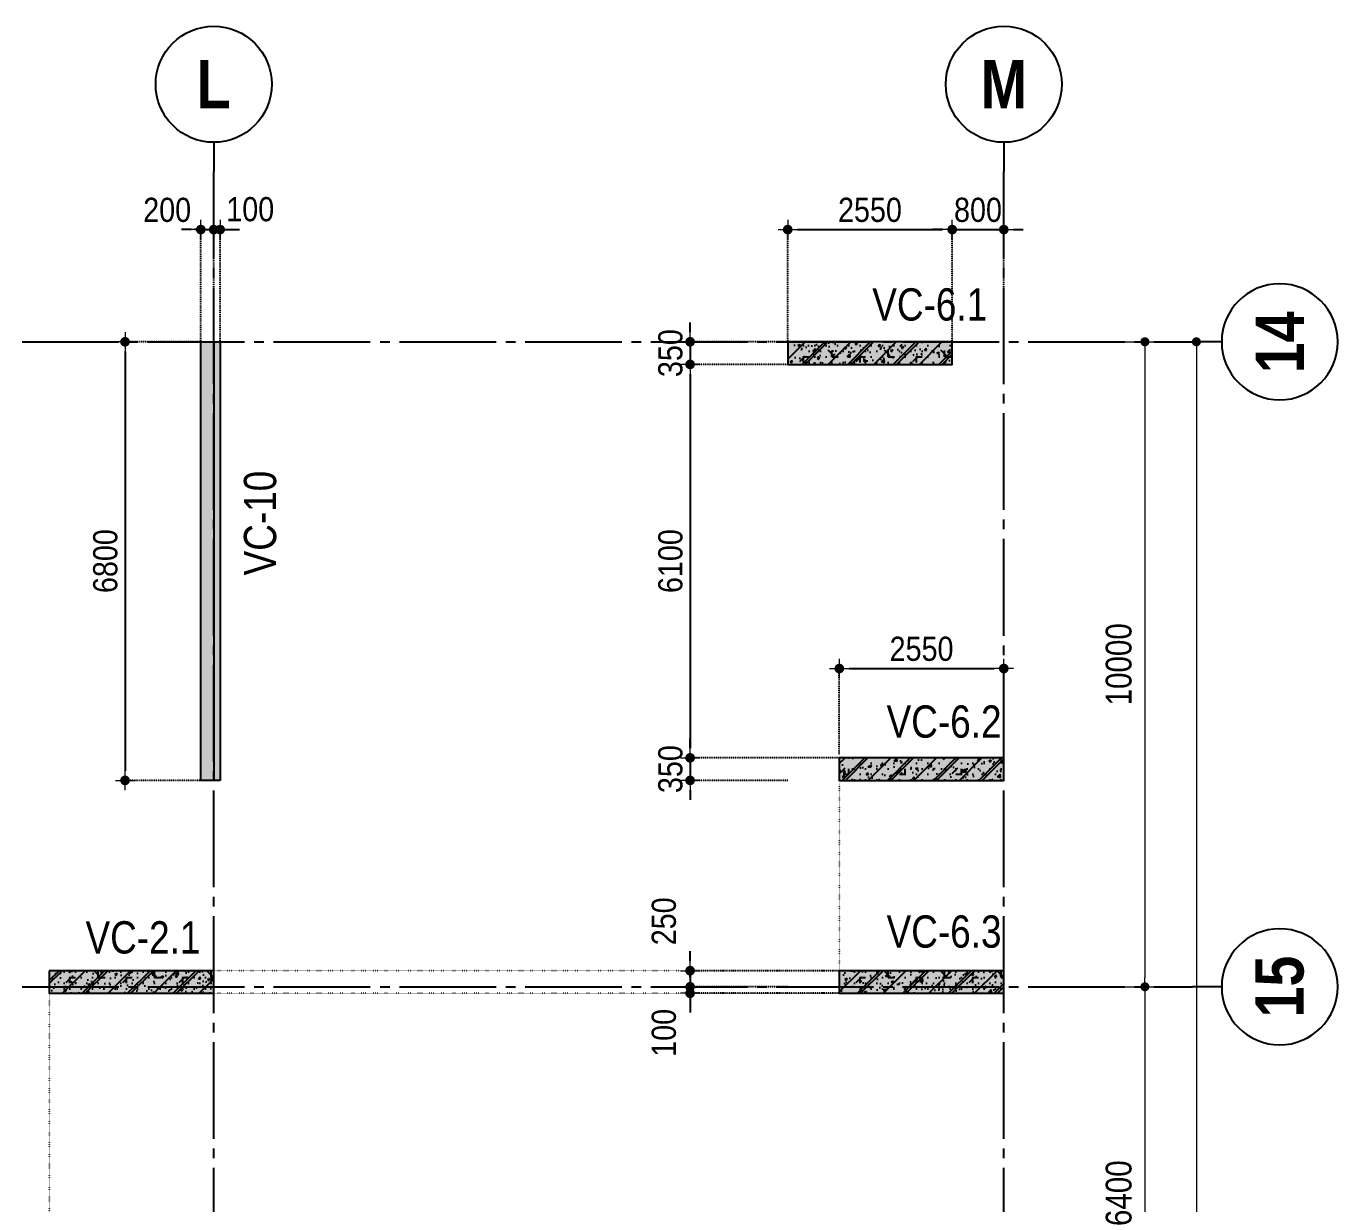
# Model space of a CAD drawing. Header units: millimetres. Extents: x -3973692 to -2843767, y 592734 to 838475.
# Drawn here: x -3064102 to -3043767, y 645467 to 663724 of the extents above; entities that cross this region are included whole.
import ezdxf
from ezdxf.enums import TextEntityAlignment as Align

# ---------------------------------------------------------------- set-up
doc = ezdxf.new("R2010")
doc.units = ezdxf.units.MM
doc.header["$MEASUREMENT"] = 0
doc.header["$PDMODE"] = 3
doc.header["$PDSIZE"] = -20
for name, pattern in [('CHG_XX_Luoi truc-Block C$0$MB_Luoi truc-150-TWC$0$Center101', [13, 10, -1, 1, -1]), ('DIVIDE2', [15.87499999999999, 6.349999999999998, -3.174999999999998, 0, -3.174999999999998, 0, -3.174999999999998]), ('DOT2', [0.125, 0, -0.125]), ('HIDDEN5', [2.8375, 1.25, -1.5875])]:
    doc.linetypes.add(name, pattern=pattern)
doc.layers.get('0').update_dxf_attribs({"lineweight": 9})
doc.layers.get('Defpoints').update_dxf_attribs({"color": 10, "lineweight": 0})
for name, color, linetype, lineweight in [("'S_General_Dim_1", 1, 'Continuous', 18), ("'S_General_Divide_3 Intermediate", 3, 'DIVIDE2', 40), ('CHG_XX_Cot_Block C-T4-7$0$Dim 200', 1, 'Continuous', 5), ('CHG_XX_Luoi truc-Block C$0$Dim 200', 1, 'Continuous', 5), ('TEXT', 7, 'Continuous', 15)]:
    doc.layers.add(name, color=color, linetype=linetype, lineweight=lineweight)
for name, color, linetype in [('CHG_XX_Cot_Block C-T4-7$0$mb_cot tang 9-13 twc$0$Concrete Hatch', 218, 'Continuous'), ('CHG_XX_Cot_Block C-T4-7$0$mb_cot tang 9-13 twc$0$Concrete Line', 6, 'Continuous'), ('CHG_XX_Cot_Block C-T4-7$0$mb_cot tang 9-13 twc$0$Concrete Solid', 216, 'Continuous'), ('CHG_XX_Luoi truc-Block C$0$MB_Luoi truc-150-TWC$0$Grid', 34, 'Continuous'), ('CHG_XX_Luoi truc-Block C$0$MB_Luoi truc-150-TWC$0$Grid Line', 251, 'CHG_XX_Luoi truc-Block C$0$MB_Luoi truc-150-TWC$0$Center101'), ('dim', 1, 'Continuous')]:
    doc.layers.add(name, color=color, linetype=linetype)
doc.styles.add('arial', font='arial.ttf', dxfattribs={"width": 0.85})
doc.styles.add('CHG_XX_Luoi truc-Block C$0$MB_Luoi truc-150-TWC$0$Grid A-F$0$VNI-HelveCB', font='')
doc.styles.add('CHG_XX_Luoi truc-Block C$0$Star-HelCon', font='')
doc.styles.add('TTP-HelCon', font='')
doc.styles.get('CHG_XX_Luoi truc-Block C$0$MB_Luoi truc-150-TWC$0$Grid A-F$0$VNI-HelveCB').set_extended_font_data('VNI-Helve-Condense', bold=True)
doc.styles.get('CHG_XX_Luoi truc-Block C$0$Star-HelCon').set_extended_font_data('VNI-Helve-Condense')
doc.styles.get('TTP-HelCon').set_extended_font_data('VNI-Helve-Condense')
doc.dimstyles.new('150', dxfattribs={"dimscale": 150, "dimtxt": 2.5, "dimasz": 1, "dimexe": 0, "dimexo": 0, "dimgap": 0.75, "dimtad": 1, "dimdec": 0, "dimzin": 9, "dimdsep": 46, "dimtxsty": 'arial', "dimblk1": 'DIMDOT', "dimblk2": 'DIMDOT', "dimsah": 1, "dimcen": 2, "dimdle": 3, "dimclre": 8, "dimclrt": 2, "dimadec": 0, "dimazin": 0, "dimtfac": 1, "dimtdec": 0, "dimtix": 1, "dimtmove": 2, "dimatfit": 3, "dimldrblk": 'DIMPIJL', "dimfxl": 1, "dimtvp": 1.8, "dimtolj": 1, "dimtzin": 0, "dimarcsym": 0})
doc.dimstyles.new('CHG_XX_Luoi truc-Block C$0$Dim 200', dxfattribs={"dimscale": 200, "dimtxt": 2, "dimasz": 0.7, "dimexe": 1, "dimexo": 1, "dimgap": 1, "dimtad": 1, "dimdec": 0, "dimzin": 12, "dimdsep": 46, "dimtxsty": 'CHG_XX_Luoi truc-Block C$0$Star-HelCon', "dimblk": 'CHG_XX_Luoi truc-Block C$0$_Dot', "dimcen": 1, "dimclrd": 256, "dimclre": 256, "dimclrt": 3, "dimadec": 0, "dimazin": 0, "dimtfac": 1, "dimtdec": 0, "dimtix": 1, "dimtmove": 2, "dimatfit": 3, "dimldrblk": 'CHG_XX_Luoi truc-Block C$0$HTT Arrow 30', "dimfxl": 1, "dimtolj": 1, "dimtzin": 0, "dimarcsym": 0})

# ---------------------------------------------------------------- blocks, each defined once
blk = doc.blocks.new('*U3143')
at = {"layer": 'CHG_XX_Cot_Block C-T4-7$0$mb_cot tang 9-13 twc$0$Concrete Hatch'}
h = blk.add_hatch(dxfattribs=at)
h.set_pattern_fill('CONCRETE', color=256, scale=50, style=0, pattern_type=2)
h.set_pattern_definition([(45, (-3250.000000000233, 50.00000000000011), (-176.7766952966369, 176.7766952966369), []), (45, (-3250.000000000233, 100.0000000000001), (-353.5533905932737, 353.5533905932738), []), (49.99999999999999, (-3250.000000000233, 50.00000000000011), (358.6300913003767, -31.37606749129755), [37.5, -412.5]), (355, (-3250.000000000233, 50.00000000000011), (-69.3756668065, 376.0960668500059), [30, -330]), (100.4514, (-3220.114160000233, 47.38533000000012), (289.2546908570108, 344.7197710304768), [31.870095, -350.571056]), (46.18420000000001, (-3250.000000000233, 150.0000000000001), (533.6205243128222, -82.75950716450905), [56.25, -618.75]), (96.6356, (-3205.531627500233, 143.1033465000001), (467.3313527743517, 487.0589354502209), [47.805144, -525.8565]), (351.1842, (-3250.000000000233, 150.0000000000001), (467.3309725668136, 487.0593004626623), [45, -495]), (21, (-3200.000000000233, 125.0000000000001), (298.4535260592309, -201.3094453326694), [37.5, -412.5]), (326.0000000000001, (-3200.000000000233, 125.0000000000001), (121.6576659607909, 362.5750225234265), [30, -330]), (71.4514, (-3175.128883500233, 108.2241970000001), (420.111314290745, 161.2652483549762), [31.870095, -350.571056]), (37.50000000000001, (-3250.000000000233, 50.00000000000011), (6.079927658645334, 166.4469269156558), [0, -326, 0, -335, 0, -331.25]), (7.499999999999999, (-3250.000000000233, 50.00000000000011), (131.5347687210743, 197.2058559411801), [0, -191, 0, -318.5, 0, -126.25]), (327.5, (-3361.500000000233, 50.00000000000011), (266.9112180862045, -11.2774358671899), [0, -125, 0, -390, 0, -517.5]), (317.5, (-3411.500000000233, 50.00000000000011), (291.5930846711931, 50.05249116615882), [0, -162.5, 0, -259, 0, -367.5]), (0, (-3075.000000000233, 225.0000000000001), (0, 875), [87.5, -787.5]), (0, (-2812.500000000233, 400.0000000000001), (0, 875), [87.5, -787.5]), (0, (-2987.500000000233, 750.0000000000001), (0, 875), [87.5, -350, 87.5, -350]), (90, (-3075.000000000233, 225.0000000000001), (-875, 5.35782974626967e-14), [87.5, -787.5]), (90, (-2987.500000000233, 750.0000000000001), (-875, 5.35782974626967e-14), [87.5, -787.5]), (90, (-2725.000000000233, 400.0000000000001), (-875, 5.35782974626967e-14), [87.5, -787.5]), (90, (-2550.000000000233, 662.5000000000001), (-875, 5.35782974626967e-14), [87.5, -787.5]), (135, (-2987.500000000233, 225.0000000000001), (-875.016357447105, 8.881784197001252e-14), [123.76, -1113.7]), (135, (-2900.000000000233, 750.0000000000001), (-875.016357447105, 8.881784197001252e-14), [123.76, -1113.7]), (45, (-2812.500000000233, 400.0000000000001), (8.881784197001252e-14, 875.016357447105), [123.76, -247.485, 123.76, -742.455]), (0, (-3425.000000000233, 50.00000000000011), (87.5, 87.5), [-175, 0])])
h.paths.add_polyline_path([(-5000.000000000233, 150), (-5000.000000000233, -49.99999999999989), (1800, -50), (1800, 150)])
at = {"layer": 'CHG_XX_Cot_Block C-T4-7$0$mb_cot tang 9-13 twc$0$Concrete Solid'}
blk.add_hatch(color=256, dxfattribs=at).paths.add_polyline_path([(-5000.000000000233, 150), (-5000.000000000233, -49.99999999999989), (1800, -50), (1800, 150)])
at = {"layer": 'CHG_XX_Cot_Block C-T4-7$0$mb_cot tang 9-13 twc$0$Concrete Line'}
blk.add_lwpolyline([(-5000.000000000233, 150), (-5000.000000000233, -49.99999999999989), (1800, -50), (1800, 150)], close=True, dxfattribs=at)
blk = doc.blocks.new('*U3128')
at = {"layer": 'CHG_XX_Cot_Block C-T4-7$0$mb_cot tang 9-13 twc$0$Concrete Hatch'}
h = blk.add_hatch(dxfattribs=at)
h.set_pattern_fill('CONCRETE', color=256, scale=50, style=0, pattern_type=2)
h.set_pattern_definition([(45, (1000, -99.99999999999989), (-176.7766952966369, 176.7766952966369), []), (45, (1000, -49.99999999999989), (-353.5533905932737, 353.5533905932738), []), (49.99999999999999, (1000, -99.99999999999989), (358.6300913003767, -31.37606749129755), [37.5, -412.5]), (355, (1000, -99.99999999999989), (-69.3756668065, 376.0960668500059), [30, -330]), (100.4514, (1029.88584, -102.6146699999999), (289.2546908570108, 344.7197710304768), [31.870095, -350.571056]), (46.18420000000001, (1000, 1.13686837721616e-13), (533.6205243128222, -82.75950716450905), [56.25, -618.75]), (96.6356, (1044.4683725, -6.8966534999999), (467.3313527743517, 487.0589354502209), [47.805144, -525.8565]), (351.1842, (1000, 1.13686837721616e-13), (467.3309725668136, 487.0593004626623), [45, -495]), (21, (1050, -24.99999999999989), (298.4535260592309, -201.3094453326694), [37.5, -412.5]), (326.0000000000001, (1050, -24.99999999999989), (121.6576659607909, 362.5750225234265), [30, -330]), (71.4514, (1074.8711165, -41.77580299999988), (420.111314290745, 161.2652483549762), [31.870095, -350.571056]), (37.50000000000001, (1000, -99.99999999999989), (6.079927658645334, 166.4469269156558), [0, -326, 0, -335, 0, -331.25]), (7.499999999999999, (1000, -99.99999999999989), (131.5347687210743, 197.2058559411801), [0, -191, 0, -318.5, 0, -126.25]), (327.5, (888.5, -99.99999999999989), (266.9112180862045, -11.2774358671899), [0, -125, 0, -390, 0, -517.5]), (317.5, (838.5, -99.99999999999989), (291.5930846711931, 50.05249116615882), [0, -162.5, 0, -259, 0, -367.5]), (0, (1175, 75.00000000000011), (0, 875), [87.5, -787.5]), (0, (1437.5, 250.0000000000001), (0, 875), [87.5, -787.5]), (0, (1262.5, 600.0000000000001), (0, 875), [87.5, -350, 87.5, -350]), (90, (1175, 75.00000000000011), (-875, 5.35782974626967e-14), [87.5, -787.5]), (90, (1262.5, 600.0000000000001), (-875, 5.35782974626967e-14), [87.5, -787.5]), (90, (1525, 250.0000000000001), (-875, 5.35782974626967e-14), [87.5, -787.5]), (90, (1700, 512.5000000000001), (-875, 5.35782974626967e-14), [87.5, -787.5]), (135, (1262.5, 75.00000000000011), (-875.016357447105, 8.881784197001252e-14), [123.76, -1113.7]), (135, (1350, 600.0000000000001), (-875.016357447105, 8.881784197001252e-14), [123.76, -1113.7]), (45, (1437.5, 250.0000000000001), (8.881784197001252e-14, 875.016357447105), [123.76, -247.485, 123.76, -742.455]), (0, (825, -99.99999999999989), (87.5, 87.5), [-175, 0])])
h.paths.add_polyline_path([(-750, 150), (-750, -199.9999999999999), (1800, -200), (1800, 150)])
at = {"layer": 'CHG_XX_Cot_Block C-T4-7$0$mb_cot tang 9-13 twc$0$Concrete Solid'}
blk.add_hatch(color=256, dxfattribs=at).paths.add_polyline_path([(-750, 150), (-750, -199.9999999999999), (1800, -200), (1800, 150)])
at = {"layer": 'CHG_XX_Cot_Block C-T4-7$0$mb_cot tang 9-13 twc$0$Concrete Line'}
blk.add_lwpolyline([(-750, 150), (-750, -199.9999999999999), (1800, -200), (1800, 150)], close=True, dxfattribs=at)
blk = doc.blocks.new('*U3145')
at = {"layer": 'CHG_XX_Cot_Block C-T4-7$0$mb_cot tang 9-13 twc$0$Concrete Hatch'}
h = blk.add_hatch(dxfattribs=at)
h.set_pattern_fill('CONCRETE', color=256, scale=50, style=0, pattern_type=2)
h.set_pattern_definition([(45, (-3250.000000000233, 150.0000000000001), (-176.7766952966369, 176.7766952966369), []), (45, (-3250.000000000233, 200.0000000000001), (-353.5533905932737, 353.5533905932738), []), (49.99999999999999, (-3250.000000000233, 150.0000000000001), (358.6300913003767, -31.37606749129755), [37.5, -412.5]), (355, (-3250.000000000233, 150.0000000000001), (-69.3756668065, 376.0960668500059), [30, -330]), (100.4514, (-3220.114160000233, 147.3853300000001), (289.2546908570108, 344.7197710304768), [31.870095, -350.571056]), (46.18420000000001, (-3250.000000000233, 250.0000000000001), (533.6205243128222, -82.75950716450905), [56.25, -618.75]), (96.6356, (-3205.531627500233, 243.1033465000001), (467.3313527743517, 487.0589354502209), [47.805144, -525.8565]), (351.1842, (-3250.000000000233, 250.0000000000001), (467.3309725668136, 487.0593004626623), [45, -495]), (21, (-3200.000000000233, 225.0000000000001), (298.4535260592309, -201.3094453326694), [37.5, -412.5]), (326.0000000000001, (-3200.000000000233, 225.0000000000001), (121.6576659607909, 362.5750225234265), [30, -330]), (71.4514, (-3175.128883500233, 208.2241970000001), (420.111314290745, 161.2652483549762), [31.870095, -350.571056]), (37.50000000000001, (-3250.000000000233, 150.0000000000001), (6.079927658645334, 166.4469269156558), [0, -326, 0, -335, 0, -331.25]), (7.499999999999999, (-3250.000000000233, 150.0000000000001), (131.5347687210743, 197.2058559411801), [0, -191, 0, -318.5, 0, -126.25]), (327.5, (-3361.500000000233, 150.0000000000001), (266.9112180862045, -11.2774358671899), [0, -125, 0, -390, 0, -517.5]), (317.5, (-3411.500000000233, 150.0000000000001), (291.5930846711931, 50.05249116615882), [0, -162.5, 0, -259, 0, -367.5]), (0, (-3075.000000000233, 325.0000000000001), (0, 875), [87.5, -787.5]), (0, (-2812.500000000233, 500.0000000000001), (0, 875), [87.5, -787.5]), (0, (-2987.500000000233, 850.0000000000001), (0, 875), [87.5, -350, 87.5, -350]), (90, (-3075.000000000233, 325.0000000000001), (-875, 5.35782974626967e-14), [87.5, -787.5]), (90, (-2987.500000000233, 850.0000000000001), (-875, 5.35782974626967e-14), [87.5, -787.5]), (90, (-2725.000000000233, 500.0000000000001), (-875, 5.35782974626967e-14), [87.5, -787.5]), (90, (-2550.000000000233, 762.5000000000001), (-875, 5.35782974626967e-14), [87.5, -787.5]), (135, (-2987.500000000233, 325.0000000000001), (-875.016357447105, 8.881784197001252e-14), [123.76, -1113.7]), (135, (-2900.000000000233, 850.0000000000001), (-875.016357447105, 8.881784197001252e-14), [123.76, -1113.7]), (45, (-2812.500000000233, 500.0000000000001), (8.881784197001252e-14, 875.016357447105), [123.76, -247.485, 123.76, -742.455]), (0, (-3425.000000000233, 150.0000000000001), (87.5, 87.5), [-175, 0])])
h.paths.add_polyline_path([(-5000.000000000233, 250), (-5000.000000000233, -49.99999999999989), (1800, -50), (1800, 250)])
at = {"layer": 'CHG_XX_Cot_Block C-T4-7$0$mb_cot tang 9-13 twc$0$Concrete Solid'}
blk.add_hatch(color=256, dxfattribs=at).paths.add_polyline_path([(-5000.000000000233, 250), (-5000.000000000233, -49.99999999999989), (1800, -50), (1800, 250)])
at = {"layer": 'CHG_XX_Cot_Block C-T4-7$0$mb_cot tang 9-13 twc$0$Concrete Line'}
blk.add_lwpolyline([(-5000.000000000233, 250), (-5000.000000000233, -49.99999999999989), (1800, -50), (1800, 250)], close=True, dxfattribs=at)
blk = doc.blocks.new('CHG_XX_Luoi truc-Block C$0$_Dot')
at = {"color": 0, "linetype": 'ByBlock', "lineweight": -2}
blk.add_line((-0.5, 0), (-1, 0), dxfattribs=at)
at = {"color": 0, "linetype": 'ByBlock', "const_width": 0.5}
blk.add_lwpolyline([(-0.25, 0, 1), (0.25, 0, 1)], format="xyb", close=True, dxfattribs=at)
blk = doc.blocks.new('*D3089')
at = {"layer": 'CHG_XX_Luoi truc-Block C$0$Dim 200', "lineweight": -2, "transparency": 16777216}
for p, q in [((8067039.849096898, 997243.8145386504), (8068331.040285542, 997243.8145386504)), ((8068131.040285542, 997103.8145386504), (8068131.040285542, 987383.81453865)), ((8067039.849096898, 987243.81453865), (8068331.040285542, 987243.81453865))]:
    blk.add_line(p, q, dxfattribs=at)
at = {"layer": 'Defpoints', "color": 0, "transparency": 16777216}
for p in [(8066839.849096898, 997243.8145386504), (8066839.849096898, 987243.81453865), (8068131.040285542, 987243.81453865)]:
    blk.add_point(p, dxfattribs=at)
at = {"layer": 'CHG_XX_Luoi truc-Block C$0$Dim 200', "lineweight": -2, "transparency": 16777216, "xscale": 140, "yscale": 140, "zscale": 140}
for p, rotation in [((8068131.040285542, 997243.8145386504), 90), ((8068131.040285542, 987243.81453865), 270)]:
    blk.add_blockref('CHG_XX_Luoi truc-Block C$0$_Dot', p, dxfattribs=dict(at, rotation=rotation))
at = {"layer": 'CHG_XX_Luoi truc-Block C$0$Dim 200', "color": 3, "transparency": 16777216, "insert": (8067726.773618875, 992243.8145386515), "char_height": 400, "attachment_point": 5, "rotation": 90, "style": 'CHG_XX_Luoi truc-Block C$0$Star-HelCon'}
blk.add_mtext('\\A1;10000', dxfattribs=at)
blk = doc.blocks.new('CHG_XX_Luoi truc-Block C$0$HTT Arrow 30')
blk.add_hatch(color=256).paths.add_polyline_path([(-2.5, 0.3750000000000002), (-2.5, -0.3749999999999998), (0, 0)])
at = {"color": 0, "linetype": 'ByBlock', "lineweight": -2}
for p, q in [((0, 0), (-2.5, 0.3750000000000002)), ((-2.5, -0.3749999999999998), (-2.5, 0.3750000000000002)), ((0, 0), (-2.5, -0.3749999999999998))]:
    blk.add_line(p, q, dxfattribs=at)
blk = doc.blocks.new('*D3090')
at = {"layer": 'CHG_XX_Luoi truc-Block C$0$Dim 200', "lineweight": -2, "transparency": 16777216}
for p, q in [((8067039.849096898, 987243.81453865), (8068331.040285542, 987243.81453865)), ((8068131.040285542, 987103.81453865), (8068131.040285542, 980983.81453865)), ((8067459.727833977, 980843.81453865), (8068331.040285542, 980843.81453865))]:
    blk.add_line(p, q, dxfattribs=at)
at = {"layer": 'Defpoints', "color": 0, "transparency": 16777216}
for p in [(8066839.849096898, 987243.81453865), (8067259.727833977, 980843.81453865), (8068131.040285542, 980843.81453865)]:
    blk.add_point(p, dxfattribs=at)
at = {"layer": 'CHG_XX_Luoi truc-Block C$0$Dim 200', "lineweight": -2, "transparency": 16777216, "xscale": 140, "yscale": 140, "zscale": 140}
for p, rotation in [((8068131.040285542, 987243.81453865), 90), ((8068131.040285542, 980843.81453865), 270)]:
    blk.add_blockref('CHG_XX_Luoi truc-Block C$0$_Dot', p, dxfattribs=dict(at, rotation=rotation))
at = {"layer": 'CHG_XX_Luoi truc-Block C$0$Dim 200', "color": 3, "transparency": 16777216, "insert": (8067726.773618875, 984043.8145386513), "char_height": 400, "attachment_point": 5, "rotation": 90, "style": 'CHG_XX_Luoi truc-Block C$0$Star-HelCon'}
blk.add_mtext('\\A1;6400', dxfattribs=at)
blk = doc.blocks.new('*D3094')
at = {"layer": 'CHG_XX_Luoi truc-Block C$0$Dim 200', "lineweight": -2, "transparency": 16777216}
for p, q in [((8067886.504521646, 997243.8145386504), (8069130.539711094, 997243.8145386504)), ((8068930.539711094, 997103.8145386504), (8068930.539711094, 948533.81453865)), ((8067886.504521646, 948393.81453865), (8069130.539711094, 948393.81453865))]:
    blk.add_line(p, q, dxfattribs=at)
at = {"layer": 'Defpoints', "color": 0, "transparency": 16777216}
for p in [(8067686.504521646, 997243.8145386504), (8067686.504521646, 948393.81453865), (8068930.539711094, 948393.81453865)]:
    blk.add_point(p, dxfattribs=at)
at = {"layer": 'CHG_XX_Luoi truc-Block C$0$Dim 200', "lineweight": -2, "transparency": 16777216, "xscale": 140, "yscale": 140, "zscale": 140}
for p, rotation in [((8068930.539711094, 997243.8145386504), 90), ((8068930.539711094, 948393.81453865), 270)]:
    blk.add_blockref('CHG_XX_Luoi truc-Block C$0$_Dot', p, dxfattribs=dict(at, rotation=rotation))
at = {"layer": 'CHG_XX_Luoi truc-Block C$0$Dim 200', "color": 3, "transparency": 16777216, "insert": (8068526.273044428, 972818.8145386515), "char_height": 400, "attachment_point": 5, "rotation": 90, "style": 'CHG_XX_Luoi truc-Block C$0$Star-HelCon'}
blk.add_mtext('\\A1;48850', dxfattribs=at)
blk = doc.blocks.new('*U3101')
at = {"layer": 'CHG_XX_Luoi truc-Block C$0$MB_Luoi truc-150-TWC$0$Grid', "lineweight": -2}
blk.add_line((0, 449), (0, 446), dxfattribs=at)
blk.add_circle((0, 455), 6, dxfattribs=at)
at = {"layer": 'CHG_XX_Luoi truc-Block C$0$MB_Luoi truc-150-TWC$0$Grid Line'}
blk.add_line((0, 0), (0, 446), dxfattribs=at)
at = {"layer": 'CHG_XX_Luoi truc-Block C$0$MB_Luoi truc-150-TWC$0$Grid', "lineweight": -2, "style": 'CHG_XX_Luoi truc-Block C$0$MB_Luoi truc-150-TWC$0$Grid A-F$0$VNI-HelveCB'}
for tag, p in [('GRIDSUB', (0, 455)), ('GRID', (0, -9))]:
    blk.add_attdef(tag, text='', height=5, dxfattribs=at).set_placement(p, align=Align.MIDDLE)
blk = doc.blocks.new('*U3103')
at = {"layer": 'CHG_XX_Luoi truc-Block C$0$MB_Luoi truc-150-TWC$0$Grid', "lineweight": -2}
blk.add_line((0, 363), (0, 360), dxfattribs=at)
blk.add_circle((0, 369), 6, dxfattribs=at)
at = {"layer": 'CHG_XX_Luoi truc-Block C$0$MB_Luoi truc-150-TWC$0$Grid Line'}
blk.add_line((0, 0), (0, 360), dxfattribs=at)
at = {"layer": 'CHG_XX_Luoi truc-Block C$0$MB_Luoi truc-150-TWC$0$Grid', "lineweight": -2, "style": 'CHG_XX_Luoi truc-Block C$0$MB_Luoi truc-150-TWC$0$Grid A-F$0$VNI-HelveCB'}
for tag, p in [('GRIDSUB', (0, 369)), ('GRID', (0, -9))]:
    blk.add_attdef(tag, text='', height=5, dxfattribs=at).set_placement(p, align=Align.MIDDLE)
blk = doc.blocks.new('*U3102')
at = {"layer": 'CHG_XX_Luoi truc-Block C$0$MB_Luoi truc-150-TWC$0$Grid', "lineweight": -2}
blk.add_line((0, 363), (0, 360), dxfattribs=at)
blk.add_circle((0, 369), 6, dxfattribs=at)
at = {"layer": 'CHG_XX_Luoi truc-Block C$0$MB_Luoi truc-150-TWC$0$Grid Line'}
blk.add_line((0, 0), (0, 360), dxfattribs=at)
at = {"layer": 'CHG_XX_Luoi truc-Block C$0$MB_Luoi truc-150-TWC$0$Grid', "lineweight": -2, "style": 'CHG_XX_Luoi truc-Block C$0$MB_Luoi truc-150-TWC$0$Grid A-F$0$VNI-HelveCB'}
for tag, p in [('GRIDSUB', (0, 369)), ('GRID', (0, -9))]:
    blk.add_attdef(tag, text='', height=5, dxfattribs=at).set_placement(p, align=Align.MIDDLE)
blk = doc.blocks.new('DIMDOT')
for p, q in [((1, 0), (-1, 0)), ((0, -1), (0, 1))]:
    blk.add_line(p, q)
at = {"const_width": 0.5}
blk.add_lwpolyline([(-0.25, 0, 1), (0.25, 0, 1)], format="xyb", close=True, dxfattribs=at)
blk = doc.blocks.new('*D1736')
at = {"layer": "'S_General_Dim_1", "color": 8, "linetype": 'HIDDEN5', "lineweight": -2, "transparency": 16777216}
for p, q in [((-3052295.198556936, 658831.0114495861), (-3052295.198556936, 660570.925354989)), ((-3049745.198556936, 658831.0114495861), (-3049745.198556936, 660570.925354989))]:
    blk.add_line(p, q, dxfattribs=at)
at = {"layer": "'S_General_Dim_1", "color": 0, "lineweight": -2, "transparency": 16777216}
blk.add_line((-3052145.198556936, 660570.925354989), (-3049895.198556936, 660570.925354989), dxfattribs=at)
at = {"layer": 'Defpoints', "color": 0, "transparency": 16777216}
for p in [(-3049745.198556936, 660570.925354989), (-3052295.198556936, 658831.0114495861), (-3049745.198556936, 658831.0114495861)]:
    blk.add_point(p, dxfattribs=at)
at = {"layer": "'S_General_Dim_1", "color": 0, "lineweight": -2, "transparency": 16777216, "xscale": 150, "yscale": 150, "zscale": 150, "rotation": 180}
blk.add_blockref('DIMDOT', (-3052295.198556936, 660570.925354989), dxfattribs=at)
at = {"layer": "'S_General_Dim_1", "color": 0, "lineweight": -2, "transparency": 16777216, "xscale": 150, "yscale": 150, "zscale": 150}
blk.add_blockref('DIMDOT', (-3049745.198556936, 660570.925354989), dxfattribs=at)
at = {"layer": "'S_General_Dim_1", "color": 2, "transparency": 16777216, "insert": (-3051020.198556936, 660874.8902253846), "char_height": 375, "attachment_point": 5, "style": 'arial'}
blk.add_mtext('\\A1;2550', dxfattribs=at)
blk = doc.blocks.new('DIMPIJL')
at = {"linetype": 'ByBlock'}
blk.add_solid([(-2.5, 0.4166666666666686), (-2.5, -0.4166666666666686), (0, 0)], dxfattribs=at)
blk = doc.blocks.new('*D1737')
at = {"layer": "'S_General_Dim_1", "color": 0, "lineweight": -2, "transparency": 16777216}
for p, q in [((-3049895.198556936, 660570.925354989), (-3050045.198556936, 660570.925354989)), ((-3049745.198556936, 660570.925354989), (-3048945.198556816, 660570.925354989)), ((-3048795.198556816, 660570.925354989), (-3048645.198556816, 660570.925354989))]:
    blk.add_line(p, q, dxfattribs=at)
at = {"layer": "'S_General_Dim_1", "color": 8, "linetype": 'HIDDEN5', "lineweight": -2, "transparency": 16777216}
for p, q in [((-3049745.198556936, 658831.0114495861), (-3049745.198556936, 660570.925354989)), ((-3048945.198556816, 658831.0114495861), (-3048945.198556816, 660570.925354989))]:
    blk.add_line(p, q, dxfattribs=at)
at = {"layer": 'Defpoints', "color": 0, "transparency": 16777216}
for p in [(-3048945.198556816, 660570.925354989), (-3049745.198556936, 658831.0114495861), (-3048945.198556816, 658831.0114495861)]:
    blk.add_point(p, dxfattribs=at)
at = {"layer": "'S_General_Dim_1", "color": 0, "lineweight": -2, "transparency": 16777216, "xscale": 150, "yscale": 150, "zscale": 150}
blk.add_blockref('DIMDOT', (-3049745.198556936, 660570.925354989), dxfattribs=at)
at = {"layer": "'S_General_Dim_1", "color": 0, "lineweight": -2, "transparency": 16777216, "xscale": 150, "yscale": 150, "zscale": 150, "rotation": 180}
blk.add_blockref('DIMDOT', (-3048945.198556816, 660570.925354989), dxfattribs=at)
at = {"layer": "'S_General_Dim_1", "color": 2, "transparency": 16777216, "insert": (-3049345.198556876, 660874.8902253846), "char_height": 375, "attachment_point": 5, "style": 'arial'}
blk.add_mtext('\\A1;800', dxfattribs=at)
blk = doc.blocks.new('*D1739')
at = {"layer": "'S_General_Dim_1", "color": 8, "linetype": 'HIDDEN5', "lineweight": -2, "transparency": 16777216}
for p, q in [((-3051495.198556936, 652431.0114495858), (-3051495.198556936, 653765.2966278952)), ((-3048945.198556816, 652431.0114495858), (-3048945.198556816, 653765.2966278952))]:
    blk.add_line(p, q, dxfattribs=at)
at = {"layer": "'S_General_Dim_1", "color": 0, "lineweight": -2, "transparency": 16777216}
blk.add_line((-3051345.198556936, 653765.2966278952), (-3049095.198556816, 653765.2966278952), dxfattribs=at)
at = {"layer": 'Defpoints', "color": 0, "transparency": 16777216}
for p in [(-3048945.198556816, 653765.2966278952), (-3051495.198556936, 652431.0114495858), (-3048945.198556816, 652431.0114495858)]:
    blk.add_point(p, dxfattribs=at)
at = {"layer": "'S_General_Dim_1", "color": 0, "lineweight": -2, "transparency": 16777216, "xscale": 150, "yscale": 150, "zscale": 150, "rotation": 180}
blk.add_blockref('DIMDOT', (-3051495.198556936, 653765.2966278952), dxfattribs=at)
at = {"layer": "'S_General_Dim_1", "color": 0, "lineweight": -2, "transparency": 16777216, "xscale": 150, "yscale": 150, "zscale": 150}
blk.add_blockref('DIMDOT', (-3048945.198556816, 653765.2966278952), dxfattribs=at)
at = {"layer": "'S_General_Dim_1", "color": 2, "transparency": 16777216, "insert": (-3050220.198556876, 654069.2614982908), "char_height": 375, "attachment_point": 5, "style": 'arial'}
blk.add_mtext('\\A1;2550', dxfattribs=at)
blk = doc.blocks.new('*D1740')
at = {"layer": "'S_General_Dim_1", "color": 0, "lineweight": -2, "transparency": 16777216}
for p, q in [((-3061545.198556936, 660570.925354989), (-3061695.198556936, 660570.925354989)), ((-3061395.198556936, 660570.925354989), (-3061195.198556936, 660570.925354989)), ((-3061045.198556936, 660570.925354989), (-3060895.198556936, 660570.925354989))]:
    blk.add_line(p, q, dxfattribs=at)
at = {"layer": "'S_General_Dim_1", "color": 8, "linetype": 'HIDDEN5', "lineweight": -2, "transparency": 16777216}
for p, q in [((-3061395.198556936, 658831.0114495861), (-3061395.198556936, 660570.925354989)), ((-3061195.198556936, 658831.0114495861), (-3061195.198556936, 660570.925354989))]:
    blk.add_line(p, q, dxfattribs=at)
at = {"layer": 'Defpoints', "color": 0, "transparency": 16777216}
for p in [(-3061195.198556936, 660570.925354989), (-3061395.198556936, 658831.0114495861), (-3061195.198556936, 658831.0114495861)]:
    blk.add_point(p, dxfattribs=at)
at = {"layer": "'S_General_Dim_1", "color": 0, "lineweight": -2, "transparency": 16777216, "xscale": 150, "yscale": 150, "zscale": 150}
blk.add_blockref('DIMDOT', (-3061395.198556936, 660570.925354989), dxfattribs=at)
at = {"layer": "'S_General_Dim_1", "color": 0, "lineweight": -2, "transparency": 16777216, "xscale": 150, "yscale": 150, "zscale": 150, "rotation": 180}
blk.add_blockref('DIMDOT', (-3061195.198556936, 660570.925354989), dxfattribs=at)
at = {"layer": "'S_General_Dim_1", "color": 2, "transparency": 16777216, "insert": (-3061917.053837106, 660874.5339819618), "char_height": 375, "attachment_point": 5, "style": 'arial'}
blk.add_mtext('\\A1;200', dxfattribs=at)
blk = doc.blocks.new('*D1741')
at = {"layer": "'S_General_Dim_1", "color": 8, "linetype": 'HIDDEN5', "lineweight": -2, "transparency": 16777216}
for p, q in [((-3061395.198556937, 658831.0114495747), (-3062570.503507232, 658831.0114495747)), ((-3061395.198556937, 652031.0114495861), (-3062570.503507232, 652031.0114495861))]:
    blk.add_line(p, q, dxfattribs=at)
at = {"layer": "'S_General_Dim_1", "color": 0, "lineweight": -2, "transparency": 16777216}
blk.add_line((-3062570.503507232, 658681.0114495747), (-3062570.503507232, 652181.0114495861), dxfattribs=at)
at = {"layer": 'Defpoints', "color": 0, "transparency": 16777216}
for p in [(-3061395.198556937, 658831.0114495747), (-3062570.503507232, 652031.0114495861), (-3061395.198556937, 652031.0114495861)]:
    blk.add_point(p, dxfattribs=at)
at = {"layer": "'S_General_Dim_1", "color": 0, "lineweight": -2, "transparency": 16777216, "xscale": 150, "yscale": 150, "zscale": 150}
for p, rotation in [((-3062570.503507232, 658831.0114495747), 90), ((-3062570.503507232, 652031.0114495861), 270)]:
    blk.add_blockref('DIMDOT', p, dxfattribs=dict(at, rotation=rotation))
at = {"layer": "'S_General_Dim_1", "color": 2, "transparency": 16777216, "insert": (-3062874.468377627, 655431.0114495812), "char_height": 375, "attachment_point": 5, "rotation": 90, "style": 'arial'}
blk.add_mtext('\\A1;6800', dxfattribs=at)
blk = doc.blocks.new('*D1742')
at = {"layer": "'S_General_Dim_1", "color": 0, "lineweight": -2, "transparency": 16777216}
for p, q in [((-3053808.875683913, 658981.0114495867), (-3053808.875683913, 659131.0114495867)), ((-3053808.875683913, 658831.0114495867), (-3053808.875683913, 658481.01145724)), ((-3053808.875683913, 658331.01145724), (-3053808.875683913, 658181.01145724))]:
    blk.add_line(p, q, dxfattribs=at)
at = {"layer": "'S_General_Dim_1", "color": 8, "linetype": 'HIDDEN5', "lineweight": -2, "transparency": 16777216}
for p, q in [((-3052295.198556937, 658831.0114495867), (-3053808.875683913, 658831.0114495867)), ((-3052295.198556937, 658481.01145724), (-3053808.875683913, 658481.01145724))]:
    blk.add_line(p, q, dxfattribs=at)
at = {"layer": 'Defpoints', "color": 0, "transparency": 16777216}
for p in [(-3052295.198556937, 658831.0114495867), (-3053808.875683913, 658481.01145724), (-3052295.198556937, 658481.01145724)]:
    blk.add_point(p, dxfattribs=at)
at = {"layer": "'S_General_Dim_1", "color": 0, "lineweight": -2, "transparency": 16777216, "xscale": 150, "yscale": 150, "zscale": 150}
for p, rotation in [((-3053808.875683913, 658831.0114495867), 270), ((-3053808.875683913, 658481.01145724), 90)]:
    blk.add_blockref('DIMDOT', p, dxfattribs=dict(at, rotation=rotation))
at = {"layer": "'S_General_Dim_1", "color": 2, "transparency": 16777216, "insert": (-3054112.968453354, 658656.0114534141), "char_height": 375, "attachment_point": 5, "rotation": 90, "style": 'arial'}
blk.add_mtext('\\A1;350', dxfattribs=at)
blk = doc.blocks.new('*D1743')
at = {"layer": "'S_General_Dim_1", "color": 8, "linetype": 'HIDDEN5', "lineweight": -2, "transparency": 16777216}
for p, q in [((-3052295.198556937, 658481.01145724), (-3053808.875683916, 658481.01145724)), ((-3051495.198556936, 652381.0114495859), (-3053808.875683916, 652381.0114495859))]:
    blk.add_line(p, q, dxfattribs=at)
at = {"layer": "'S_General_Dim_1", "color": 0, "lineweight": -2, "transparency": 16777216}
blk.add_line((-3053808.875683916, 658331.01145724), (-3053808.875683916, 652531.0114495859), dxfattribs=at)
at = {"layer": 'Defpoints', "color": 0, "transparency": 16777216}
for p in [(-3052295.198556937, 658481.01145724), (-3053808.875683916, 652381.0114495859), (-3051495.198556936, 652381.0114495859)]:
    blk.add_point(p, dxfattribs=at)
at = {"layer": "'S_General_Dim_1", "color": 0, "lineweight": -2, "transparency": 16777216, "xscale": 150, "yscale": 150, "zscale": 150}
for p, rotation in [((-3053808.875683916, 658481.01145724), 90), ((-3053808.875683916, 652381.0114495859), 270)]:
    blk.add_blockref('DIMDOT', p, dxfattribs=dict(at, rotation=rotation))
at = {"layer": "'S_General_Dim_1", "color": 2, "transparency": 16777216, "insert": (-3054112.840554311, 655431.0114534138), "char_height": 375, "attachment_point": 5, "rotation": 90, "style": 'arial'}
blk.add_mtext('\\A1;6100', dxfattribs=at)
blk = doc.blocks.new('*D1744')
at = {"layer": "'S_General_Dim_1", "color": 0, "lineweight": -2, "transparency": 16777216}
for p, q in [((-3053808.875683917, 652531.0114495859), (-3053808.875683917, 652681.0114495859)), ((-3053808.875683917, 652381.0114495859), (-3053808.875683917, 652031.0114495859)), ((-3053808.875683917, 651881.0114495859), (-3053808.875683917, 651731.0114495859))]:
    blk.add_line(p, q, dxfattribs=at)
at = {"layer": "'S_General_Dim_1", "color": 8, "linetype": 'HIDDEN5', "lineweight": -2, "transparency": 16777216}
for p, q in [((-3051495.198556936, 652381.0114495859), (-3053808.875683917, 652381.0114495859)), ((-3052295.198556937, 652031.0114495859), (-3053808.875683917, 652031.0114495859))]:
    blk.add_line(p, q, dxfattribs=at)
at = {"layer": 'Defpoints', "color": 0, "transparency": 16777216}
for p in [(-3051495.198556936, 652381.0114495859), (-3053808.875683917, 652031.0114495859), (-3052295.198556937, 652031.0114495859)]:
    blk.add_point(p, dxfattribs=at)
at = {"layer": "'S_General_Dim_1", "color": 0, "lineweight": -2, "transparency": 16777216, "xscale": 150, "yscale": 150, "zscale": 150}
for p, rotation in [((-3053808.875683917, 652381.0114495859), 270), ((-3053808.875683917, 652031.0114495859), 90)]:
    blk.add_blockref('DIMDOT', p, dxfattribs=dict(at, rotation=rotation))
at = {"layer": "'S_General_Dim_1", "color": 2, "transparency": 16777216, "insert": (-3054112.968453357, 652206.0114495867), "char_height": 375, "attachment_point": 5, "rotation": 90, "style": 'arial'}
blk.add_mtext('\\A1;350', dxfattribs=at)
blk = doc.blocks.new('*D1745')
at = {"layer": "'S_General_Dim_1", "color": 0, "lineweight": -2, "transparency": 16777216}
for p, q in [((-3053808.87568393, 649231.0114495859), (-3053808.87568393, 649381.0114495859)), ((-3053808.87568393, 649081.0114495859), (-3053808.87568393, 648831.0114495864)), ((-3053808.87568393, 648681.0114495864), (-3053808.87568393, 648531.0114495864))]:
    blk.add_line(p, q, dxfattribs=at)
at = {"layer": "'S_General_Dim_1", "color": 8, "linetype": 'HIDDEN5', "lineweight": -2, "transparency": 16777216}
for p, q in [((-3051495.198556937, 649081.0114495859), (-3053808.87568393, 649081.0114495859)), ((-3052295.198556937, 648831.0114495864), (-3053808.87568393, 648831.0114495864))]:
    blk.add_line(p, q, dxfattribs=at)
at = {"layer": 'Defpoints', "color": 0, "transparency": 16777216}
for p in [(-3051495.198556937, 649081.0114495859), (-3053808.87568393, 648831.0114495864), (-3052295.198556937, 648831.0114495864)]:
    blk.add_point(p, dxfattribs=at)
at = {"layer": "'S_General_Dim_1", "color": 0, "lineweight": -2, "transparency": 16777216, "xscale": 150, "yscale": 150, "zscale": 150}
for p, rotation in [((-3053808.87568393, 649081.0114495859), 270), ((-3053808.87568393, 648831.0114495864), 90)]:
    blk.add_blockref('DIMDOT', p, dxfattribs=dict(at, rotation=rotation))
at = {"layer": "'S_General_Dim_1", "color": 2, "transparency": 16777216, "insert": (-3054214.33270982, 649846.2921491493), "char_height": 375, "attachment_point": 5, "rotation": 90, "style": 'arial'}
blk.add_mtext('\\A1;250', dxfattribs=at)
blk = doc.blocks.new('*D1746')
at = {"layer": "'S_General_Dim_1", "color": 0, "lineweight": -2, "transparency": 16777216}
for p, q in [((-3053808.875683927, 648981.0114495864), (-3053808.875683927, 649131.0114495864)), ((-3053808.875683927, 648831.0114495864), (-3053808.875683927, 648731.011449586)), ((-3053808.875683927, 648581.011449586), (-3053808.875683927, 648431.011449586))]:
    blk.add_line(p, q, dxfattribs=at)
at = {"layer": "'S_General_Dim_1", "color": 8, "linetype": 'HIDDEN5', "lineweight": -2, "transparency": 16777216}
for p, q in [((-3052295.198556937, 648831.0114495864), (-3053808.875683927, 648831.0114495864)), ((-3051495.198556935, 648731.011449586), (-3053808.875683927, 648731.011449586))]:
    blk.add_line(p, q, dxfattribs=at)
at = {"layer": 'Defpoints', "color": 0, "transparency": 16777216}
for p in [(-3053808.875683927, 648731.011449586), (-3052295.198556937, 648831.0114495864), (-3051495.198556935, 648731.011449586)]:
    blk.add_point(p, dxfattribs=at)
at = {"layer": "'S_General_Dim_1", "color": 0, "lineweight": -2, "transparency": 16777216, "xscale": 150, "yscale": 150, "zscale": 150}
for p, rotation in [((-3053808.875683927, 648831.0114495864), 270), ((-3053808.875683927, 648731.011449586), 90)]:
    blk.add_blockref('DIMDOT', p, dxfattribs=dict(at, rotation=rotation))
at = {"layer": "'S_General_Dim_1", "color": 2, "transparency": 16777216, "insert": (-3054214.162177761, 648117.1013206954), "char_height": 375, "attachment_point": 5, "rotation": 90, "style": 'arial'}
blk.add_mtext('\\A1;100', dxfattribs=at)
blk = doc.blocks.new('c')
at = {"layer": 'TEXT', "color": 3, "style": 'TTP-HelCon'}
for s, p in [('VC-6.1', (-2038.884038867895, 49179.6693263487)), ('VC-6.2', (-1817.282108711544, 42712.36260486837)), ('VC-2.1', (-14237.70461437339, 39366.24931539805)), ('VC-6.3', (-1817.282108711544, 39457.00760486815))]:
    blk.add_text(s, height=500, dxfattribs=at).set_placement(p)
blk.add_text('VC-10', height=500, rotation=90, dxfattribs=at).set_placement((-11282.01252002316, 45227.9323966282))
blk = doc.blocks.new('*D1982')
at = {"layer": "'S_General_Dim_1", "color": 0, "lineweight": -2, "transparency": 16777216}
for p, q in [((-3061345.198556936, 660570.925354989), (-3061495.198556936, 660570.925354989)), ((-3061195.198556936, 660570.925354989), (-3061095.198556816, 660570.925354989)), ((-3060945.198556816, 660570.925354989), (-3060795.198556816, 660570.925354989))]:
    blk.add_line(p, q, dxfattribs=at)
at = {"layer": "'S_General_Dim_1", "color": 8, "linetype": 'HIDDEN5', "lineweight": -2, "transparency": 16777216}
for p, q in [((-3061195.198556936, 658831.0114495861), (-3061195.198556936, 660570.925354989)), ((-3061095.198556816, 658831.0114495861), (-3061095.198556816, 660570.925354989))]:
    blk.add_line(p, q, dxfattribs=at)
at = {"layer": 'Defpoints', "color": 0, "transparency": 16777216}
for p in [(-3061095.198556816, 660570.925354989), (-3061195.198556936, 658831.0114495861), (-3061095.198556816, 658831.0114495861)]:
    blk.add_point(p, dxfattribs=at)
at = {"layer": "'S_General_Dim_1", "color": 0, "lineweight": -2, "transparency": 16777216, "xscale": 150, "yscale": 150, "zscale": 150}
blk.add_blockref('DIMDOT', (-3061195.198556936, 660570.925354989), dxfattribs=at)
at = {"layer": "'S_General_Dim_1", "color": 0, "lineweight": -2, "transparency": 16777216, "xscale": 150, "yscale": 150, "zscale": 150, "rotation": 180}
blk.add_blockref('DIMDOT', (-3061095.198556816, 660570.925354989), dxfattribs=at)
at = {"layer": "'S_General_Dim_1", "color": 2, "transparency": 16777216, "insert": (-3060628.782057175, 660884.7926339387), "char_height": 375, "attachment_point": 5, "style": 'arial'}
blk.add_mtext('\\A1;100', dxfattribs=at)
blk = doc.blocks.new('CHG_XX_Luoi truc-Block C')
at = {"layer": 'CHG_XX_Luoi truc-Block C$0$MB_Luoi truc-150-TWC$0$Grid'}
ref = blk.add_blockref('*U3103', (8053693.477890482, 945886.7127233499), dxfattribs=dict(at, xscale=150, yscale=150, zscale=150))
ref.add_attrib('GRIDSUB', 'L', dxfattribs={"lineweight": -2, "height": 750, "style": 'CHG_XX_Luoi truc-Block C$0$MB_Luoi truc-150-TWC$0$Grid A-F$0$VNI-HelveCB'}).set_placement((8053693.477890482, 1001236.71272335), align=Align.MIDDLE)
ref = blk.add_blockref('*U3102', (8065943.477890601, 945886.7127233499), dxfattribs=dict(at, xscale=150, yscale=150, zscale=150))
ref.add_attrib('GRIDSUB', 'M', dxfattribs={"lineweight": -2, "height": 750, "style": 'CHG_XX_Luoi truc-Block C$0$MB_Luoi truc-150-TWC$0$Grid A-F$0$VNI-HelveCB'}).set_placement((8065943.477890601, 1001236.71272335), align=Align.MIDDLE)
ref = blk.add_blockref('*U3101', (8001971.747213705, 997243.81453865), dxfattribs=dict(at, xscale=-150, yscale=150, zscale=150, rotation=270))
ref.add_attrib('GRIDSUB', '14', dxfattribs={"lineweight": -2, "height": 750, "rotation": 90, "style": 'CHG_XX_Luoi truc-Block C$0$MB_Luoi truc-150-TWC$0$Grid A-F$0$VNI-HelveCB'}).set_placement((8070221.747213705, 997235.81453865), align=Align.MIDDLE)
ref = blk.add_blockref('*U3101', (8001971.747213705, 987243.81453865), dxfattribs=dict(at, xscale=-150, yscale=150, zscale=150, rotation=270))
ref.add_attrib('GRIDSUB', '15', dxfattribs={"lineweight": -2, "height": 750, "rotation": 90, "style": 'CHG_XX_Luoi truc-Block C$0$MB_Luoi truc-150-TWC$0$Grid A-F$0$VNI-HelveCB'}).set_placement((8070221.747213705, 987247.81453865), align=Align.MIDDLE)
at = {"layer": 'CHG_XX_Luoi truc-Block C$0$Dim 200'}
for base, p1, p2, picture, middle in [((8068131.040285542, 987243.81453865), (8066839.849096898, 997243.8145386504), (8066839.849096898, 987243.81453865), '*D3089', (8067726.773618875, 992243.8145386515)), ((8068930.539711094, 948393.81453865), (8067686.504521646, 997243.8145386504), (8067686.504521646, 948393.81453865), '*D3094', (8068526.273044428, 972818.8145386515)), ((8068131.040285542, 980843.81453865), (8066839.849096898, 987243.81453865), (8067259.727833977, 980843.81453865), '*D3090', (8067726.773618875, 984043.8145386513))]:
    dim = blk.add_linear_dim(base=base, p1=p1, p2=p2, angle=90, dimstyle='CHG_XX_Luoi truc-Block C$0$Dim 200', dxfattribs=at)
    dim.commit()
    dim.dimension.update_dxf_attribs({"geometry": picture, "text_midpoint": middle})
blk = doc.blocks.new('CHG_XX_Cot_Block C-T4-7')
at = {"layer": 'CHG_XX_Cot_Block C-T4-7$0$Dim 200'}
blk.add_blockref('CHG_XX_Luoi truc-Block C', (0, 0), dxfattribs=at)
at = {"layer": 'CHG_XX_Cot_Block C-T4-7$0$mb_cot tang 9-13 twc$0$Concrete Line', "xscale": -1, "rotation": 270}
for name, p in [('*U3143', (8053543.477890482, 995443.81453865)), ('*U3145', (8053543.477890601, 995443.81453865))]:
    blk.add_blockref(name, p, dxfattribs=at)
at = {"layer": 'CHG_XX_Cot_Block C-T4-7$0$mb_cot tang 9-13 twc$0$Concrete Line'}
for p in [(8063343.477890482, 997093.8145463036), (8064143.477890482, 990643.8145386495), (8051893.477890482, 987343.8145386504), (8064143.477890482, 987343.8145386495)]:
    blk.add_blockref('*U3128', p, dxfattribs=at)

msp = doc.modelspace()

# ---------------------------------------------------------------- linework, layer by layer
at = {"layer": 'dim', "linetype": 'DOT2', "ltscale": 10}
for p, q in [((-3051495.198556936, 651981.0114495858), (-3051495.198556936, 648781.0114495864)), ((-3051495.198556934, 649081.0114495859), (-3061195.198556934, 649081.0114495853)), ((-3063745.198556936, 648781.0114495858), (-3063745.198556936, 633331.0114495857)), ((-3051495.198556934, 648731.0114495868), (-3061195.198556934, 648731.0114495863))]:
    msp.add_line(p, q, dxfattribs=at)

# ---------------------------------------------------------------- block references
at = {"layer": "'S_General_Divide_3 Intermediate"}
msp.add_blockref('CHG_XX_Cot_Block C-T4-7', (-11114888.67644742, -338412.8030890638), dxfattribs=at)
at = {"layer": 'TEXT'}
msp.add_blockref('c', (-3048945.198556816, 609981.0114495861), dxfattribs=at)

# ---------------------------------------------------------------- dimensions: what is measured, and where the dimension line sits
at = {"layer": "'S_General_Dim_1"}
for base, p1, p2, picture, middle in [((-3061195.198556936, 660570.925354989), (-3061395.198556936, 658831.0114495861), (-3061195.198556936, 658831.0114495861), '*D1740', (-3061917.053837106, 660874.5339819618)), ((-3061095.198556816, 660570.925354989), (-3061195.198556936, 658831.0114495861), (-3061095.198556816, 658831.0114495861), '*D1982', (-3060628.782057175, 660884.7926339387))]:
    dim = msp.add_linear_dim(base=base, p1=p1, p2=p2, dimstyle='150', dxfattribs=at)
    dim.commit()
    dim.dimension.update_dxf_attribs({"geometry": picture, "text_midpoint": middle, "dimtype": 160})
for base, p1, p2, picture, middle in [((-3049745.198556936, 660570.925354989), (-3052295.198556936, 658831.0114495861), (-3049745.198556936, 658831.0114495861), '*D1736', (-3051020.198556936, 660874.8902253846)), ((-3048945.198556816, 660570.925354989), (-3049745.198556936, 658831.0114495861), (-3048945.198556816, 658831.0114495861), '*D1737', (-3049345.198556876, 660874.8902253846)), ((-3048945.198556816, 653765.2966278952), (-3051495.198556936, 652431.0114495858), (-3048945.198556816, 652431.0114495858), '*D1739', (-3050220.198556876, 654069.2614982908))]:
    dim = msp.add_linear_dim(base=base, p1=p1, p2=p2, dimstyle='150', dxfattribs=at)
    dim.commit()
    dim.dimension.update_dxf_attribs({"geometry": picture, "text_midpoint": middle})
for base, p1, p2, picture, middle in [((-3053808.875683913, 658481.01145724), (-3052295.198556936, 658831.0114495865), (-3052295.198556936, 658481.0114572397), '*D1742', (-3054112.968453354, 658656.0114534141)), ((-3062570.503507232, 652031.0114495861), (-3061395.198556936, 658831.0114495745), (-3061395.198556936, 652031.0114495859), '*D1741', (-3062874.468377627, 655431.0114495812)), ((-3053808.875683916, 652381.0114495859), (-3052295.198556936, 658481.0114572397), (-3051495.198556935, 652381.0114495857), '*D1743', (-3054112.840554311, 655431.0114534138)), ((-3053808.875683917, 652031.0114495859), (-3051495.198556935, 652381.0114495857), (-3052295.198556936, 652031.0114495857), '*D1744', (-3054112.968453357, 652206.0114495867))]:
    dim = msp.add_linear_dim(base=base, p1=p1, p2=p2, angle=90, dimstyle='150', dxfattribs=at)
    dim.commit()
    dim.dimension.update_dxf_attribs({"geometry": picture, "text_midpoint": middle})
for base, p1, p2, picture, middle in [((-3053808.87568393, 648831.0114495864), (-3051495.198556936, 649081.0114495857), (-3052295.198556936, 648831.0114495861), '*D1745', (-3054214.33270982, 649846.2921491493)), ((-3053808.875683927, 648731.011449586), (-3052295.198556936, 648831.0114495861), (-3051495.198556934, 648731.0114495858), '*D1746', (-3054214.162177761, 648117.1013206954))]:
    dim = msp.add_linear_dim(base=base, p1=p1, p2=p2, angle=90, dimstyle='150', dxfattribs=at)
    dim.commit()
    dim.dimension.update_dxf_attribs({"geometry": picture, "text_midpoint": middle, "dimtype": 160})

doc.saveas('drawing.dxf')
